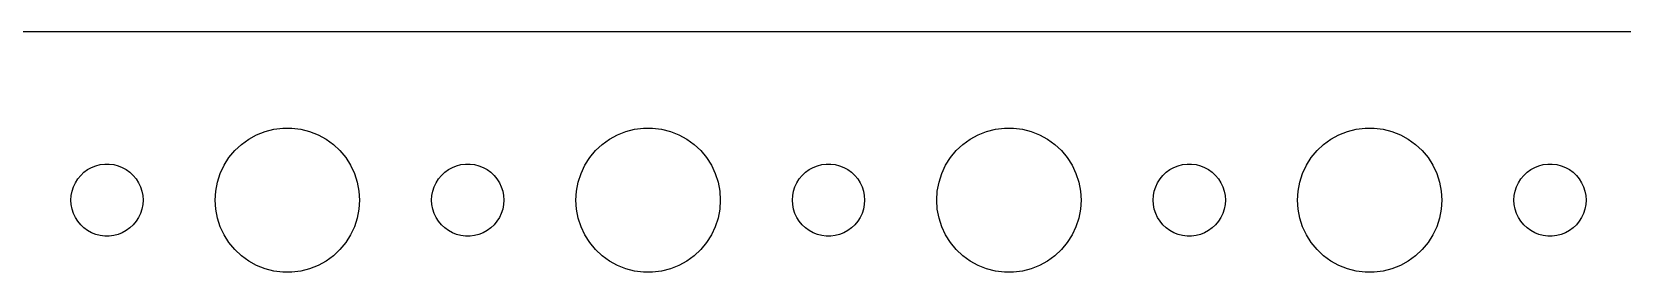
# Model space of a CAD drawing. Header units: metres. Extents: x -142 to 142, y -37 to 37.
# Drawn here: x -70.6 to -4.5, y 27 to 37 of the extents above; entities that cross this region are included whole.
import ezdxf

# ---------------------------------------------------------------- set-up
doc = ezdxf.new("R2010")
doc.units = ezdxf.units.M

msp = doc.modelspace()

# ---------------------------------------------------------------- linework, layer by layer
for p, q in [((137.314, 36.9901), (-137.314, 36.9901)), ((-61.9123, 32.3115), (-61.6075, 32.533)), ((-61.6075, 32.533), (-61.2773, 32.7145)), ((-61.2773, 32.7145), (-60.927, 32.8532)), ((-60.927, 32.8532), (-60.5621, 32.9469)), ((-60.5621, 32.9469), (-60.1884, 32.9941)), ((-60.1884, 32.9941), (-59.8116, 32.9941)), ((-59.8116, 32.9941), (-59.4379, 32.9469)), ((-59.4379, 32.9469), (-59.0729, 32.8532)), ((-59.0729, 32.8532), (-58.7227, 32.7145)), ((-58.7227, 32.7145), (-58.3925, 32.533)), ((-58.3925, 32.533), (-58.0877, 32.3115)), ((-46.9123, 32.3115), (-46.6075, 32.533)), ((-46.6075, 32.533), (-46.2773, 32.7145)), ((-46.2773, 32.7145), (-45.927, 32.8532)), ((-45.927, 32.8532), (-45.5621, 32.9469)), ((-45.5621, 32.9469), (-45.1884, 32.9941)), ((-45.1884, 32.9941), (-44.8116, 32.9941)), ((-44.8116, 32.9941), (-44.4379, 32.9469)), ((-44.4379, 32.9469), (-44.0729, 32.8532)), ((-44.0729, 32.8532), (-43.7227, 32.7145)), ((-43.7227, 32.7145), (-43.3925, 32.533)), ((-43.3925, 32.533), (-43.0877, 32.3115)), ((-31.9123, 32.3115), (-31.6075, 32.533)), ((-31.6075, 32.533), (-31.2773, 32.7145)), ((-31.2773, 32.7145), (-30.927, 32.8532)), ((-30.927, 32.8532), (-30.5621, 32.9469)), ((-30.5621, 32.9469), (-30.1884, 32.9941)), ((-30.1884, 32.9941), (-29.8116, 32.9941)), ((-29.8116, 32.9941), (-29.4379, 32.9469)), ((-29.4379, 32.9469), (-29.0729, 32.8532)), ((-29.0729, 32.8532), (-28.7227, 32.7145)), ((-28.7227, 32.7145), (-28.3925, 32.533)), ((-28.3925, 32.533), (-28.0877, 32.3115)), ((-16.9123, 32.3115), (-16.6075, 32.533)), ((-16.6075, 32.533), (-16.2773, 32.7145)), ((-16.2773, 32.7145), (-15.927, 32.8532)), ((-15.927, 32.8532), (-15.5621, 32.9469)), ((-15.5621, 32.9469), (-15.1884, 32.9941)), ((-15.1884, 32.9941), (-14.8116, 32.9941)), ((-14.8116, 32.9941), (-14.4379, 32.9469)), ((-14.4379, 32.9469), (-14.0729, 32.8532)), ((-14.0729, 32.8532), (-13.7227, 32.7145)), ((-13.7227, 32.7145), (-13.3925, 32.533)), ((-13.3925, 32.533), (-13.0877, 32.3115)), ((-62.6289, 31.4453), (-62.427, 31.7634)), ((-62.427, 31.7634), (-62.1869, 32.0536)), ((-62.1869, 32.0536), (-61.9123, 32.3115)), ((-58.0877, 32.3115), (-57.8131, 32.0536)), ((-57.8131, 32.0536), (-57.5729, 31.7634)), ((-57.5729, 31.7634), (-57.3711, 31.4453)), ((-47.6289, 31.4453), (-47.427, 31.7634)), ((-47.427, 31.7634), (-47.1869, 32.0536)), ((-47.1869, 32.0536), (-46.9123, 32.3115)), ((-43.0877, 32.3115), (-42.8131, 32.0536)), ((-42.8131, 32.0536), (-42.5729, 31.7634)), ((-42.5729, 31.7634), (-42.3711, 31.4453)), ((-32.6289, 31.4453), (-32.427, 31.7634)), ((-32.427, 31.7634), (-32.1869, 32.0536)), ((-32.1869, 32.0536), (-31.9123, 32.3115)), ((-28.0877, 32.3115), (-27.8131, 32.0536)), ((-27.8131, 32.0536), (-27.5729, 31.7634)), ((-27.5729, 31.7634), (-27.3711, 31.4453)), ((-17.6289, 31.4453), (-17.427, 31.7634)), ((-17.427, 31.7634), (-17.1869, 32.0536)), ((-17.1869, 32.0536), (-16.9123, 32.3115)), ((-13.0877, 32.3115), (-12.8131, 32.0536)), ((-12.8131, 32.0536), (-12.5729, 31.7634)), ((-12.5729, 31.7634), (-12.3711, 31.4453)), ((-68.5934, 31.0268), (-68.4561, 31.1558)), ((-68.4561, 31.1558), (-68.3037, 31.2665)), ((-68.3037, 31.2665), (-68.1387, 31.3572)), ((-68.1387, 31.3572), (-67.9635, 31.4266)), ((-67.9635, 31.4266), (-67.7811, 31.4734)), ((-67.7811, 31.4734), (-67.5942, 31.497)), ((-67.5942, 31.497), (-67.4058, 31.497)), ((-67.4058, 31.497), (-67.2189, 31.4734)), ((-67.2189, 31.4734), (-67.0365, 31.4266)), ((-67.0365, 31.4266), (-66.8613, 31.3572)), ((-66.8613, 31.3572), (-66.6963, 31.2665)), ((-66.6963, 31.2665), (-66.5439, 31.1558)), ((-66.5439, 31.1558), (-66.4065, 31.0268)), ((-62.9057, 30.7461), (-62.7893, 31.1044)), ((-62.7893, 31.1044), (-62.6289, 31.4453)), ((-57.3711, 31.4453), (-57.2107, 31.1044)), ((-57.2107, 31.1044), (-57.0942, 30.7461)), ((-53.5934, 31.0268), (-53.4561, 31.1558)), ((-53.4561, 31.1558), (-53.3037, 31.2665)), ((-53.3037, 31.2665), (-53.1387, 31.3572)), ((-53.1387, 31.3572), (-52.9635, 31.4266)), ((-52.9635, 31.4266), (-52.7811, 31.4734)), ((-52.7811, 31.4734), (-52.5942, 31.497)), ((-52.5942, 31.497), (-52.4058, 31.497)), ((-52.4058, 31.497), (-52.2189, 31.4734)), ((-52.2189, 31.4734), (-52.0365, 31.4266)), ((-52.0365, 31.4266), (-51.8613, 31.3572)), ((-51.8613, 31.3572), (-51.6963, 31.2665)), ((-51.6963, 31.2665), (-51.5439, 31.1558)), ((-51.5439, 31.1558), (-51.4065, 31.0268)), ((-47.9057, 30.7461), (-47.7893, 31.1044)), ((-47.7893, 31.1044), (-47.6289, 31.4453)), ((-42.3711, 31.4453), (-42.2107, 31.1044)), ((-42.2107, 31.1044), (-42.0942, 30.7461)), ((-38.5934, 31.0268), (-38.4561, 31.1558)), ((-38.4561, 31.1558), (-38.3037, 31.2665)), ((-38.3037, 31.2665), (-38.1387, 31.3572)), ((-38.1387, 31.3572), (-37.9635, 31.4266)), ((-37.9635, 31.4266), (-37.7811, 31.4734)), ((-37.7811, 31.4734), (-37.5942, 31.497)), ((-37.5942, 31.497), (-37.4058, 31.497)), ((-37.4058, 31.497), (-37.2189, 31.4734)), ((-37.2189, 31.4734), (-37.0365, 31.4266)), ((-37.0365, 31.4266), (-36.8613, 31.3572)), ((-36.8613, 31.3572), (-36.6963, 31.2665)), ((-36.6963, 31.2665), (-36.5439, 31.1558)), ((-36.5439, 31.1558), (-36.4065, 31.0268)), ((-32.9057, 30.7461), (-32.7893, 31.1044)), ((-32.7893, 31.1044), (-32.6289, 31.4453)), ((-27.3711, 31.4453), (-27.2107, 31.1044)), ((-27.2107, 31.1044), (-27.0942, 30.7461)), ((-23.5934, 31.0268), (-23.4561, 31.1558)), ((-23.4561, 31.1558), (-23.3037, 31.2665)), ((-23.3037, 31.2665), (-23.1387, 31.3572)), ((-23.1387, 31.3572), (-22.9635, 31.4266)), ((-22.9635, 31.4266), (-22.7811, 31.4734)), ((-22.7811, 31.4734), (-22.5942, 31.497)), ((-22.5942, 31.497), (-22.4058, 31.497)), ((-22.4058, 31.497), (-22.2189, 31.4734)), ((-22.2189, 31.4734), (-22.0365, 31.4266)), ((-22.0365, 31.4266), (-21.8613, 31.3572)), ((-21.8613, 31.3572), (-21.6963, 31.2665)), ((-21.6963, 31.2665), (-21.5439, 31.1558)), ((-21.5439, 31.1558), (-21.4065, 31.0268)), ((-17.9057, 30.7461), (-17.7893, 31.1044)), ((-17.7893, 31.1044), (-17.6289, 31.4453)), ((-12.3711, 31.4453), (-12.2107, 31.1044)), ((-12.2107, 31.1044), (-12.0942, 30.7461)), ((-8.59344, 31.0268), (-8.45613, 31.1558)), ((-8.45613, 31.1558), (-8.30373, 31.2665)), ((-8.30373, 31.2665), (-8.13866, 31.3572)), ((-8.13866, 31.3572), (-7.96352, 31.4266)), ((-7.96352, 31.4266), (-7.78107, 31.4734)), ((-7.78107, 31.4734), (-7.59418, 31.497)), ((-7.59418, 31.497), (-7.40581, 31.497)), ((-7.40581, 31.497), (-7.21892, 31.4734)), ((-7.21892, 31.4734), (-7.03647, 31.4266)), ((-7.03647, 31.4266), (-6.86133, 31.3572)), ((-6.86133, 31.3572), (-6.69626, 31.2665)), ((-6.69626, 31.2665), (-6.54385, 31.1558)), ((-6.54385, 31.1558), (-6.40654, 31.0268)), ((-68.9529, 30.373), (-68.8947, 30.5522)), ((-68.8947, 30.5522), (-68.8145, 30.7226)), ((-68.8145, 30.7226), (-68.7135, 30.8817)), ((-68.7135, 30.8817), (-68.5934, 31.0268)), ((-66.4065, 31.0268), (-66.2865, 30.8817)), ((-66.2865, 30.8817), (-66.1855, 30.7226)), ((-66.1855, 30.7226), (-66.1053, 30.5522)), ((-66.1053, 30.5522), (-66.0471, 30.373)), ((-62.9763, 30.376), (-62.9057, 30.7461)), ((-57.0942, 30.7461), (-57.0237, 30.376)), ((-53.9529, 30.373), (-53.8947, 30.5522)), ((-53.8947, 30.5522), (-53.8145, 30.7226)), ((-53.8145, 30.7226), (-53.7135, 30.8817)), ((-53.7135, 30.8817), (-53.5934, 31.0268)), ((-51.4065, 31.0268), (-51.2865, 30.8817)), ((-51.2865, 30.8817), (-51.1855, 30.7226)), ((-51.1855, 30.7226), (-51.1053, 30.5522)), ((-51.1053, 30.5522), (-51.0471, 30.373)), ((-47.9763, 30.376), (-47.9057, 30.7461)), ((-42.0942, 30.7461), (-42.0237, 30.376)), ((-38.9529, 30.373), (-38.8947, 30.5522)), ((-38.8947, 30.5522), (-38.8145, 30.7226)), ((-38.8145, 30.7226), (-38.7135, 30.8817)), ((-38.7135, 30.8817), (-38.5934, 31.0268)), ((-36.4065, 31.0268), (-36.2865, 30.8817)), ((-36.2865, 30.8817), (-36.1855, 30.7226)), ((-36.1855, 30.7226), (-36.1053, 30.5522)), ((-36.1053, 30.5522), (-36.0471, 30.373)), ((-32.9763, 30.376), (-32.9057, 30.7461)), ((-27.0942, 30.7461), (-27.0237, 30.376)), ((-23.9529, 30.373), (-23.8947, 30.5522)), ((-23.8947, 30.5522), (-23.8145, 30.7226)), ((-23.8145, 30.7226), (-23.7135, 30.8817)), ((-23.7135, 30.8817), (-23.5934, 31.0268)), ((-21.4065, 31.0268), (-21.2865, 30.8817)), ((-21.2865, 30.8817), (-21.1855, 30.7226)), ((-21.1855, 30.7226), (-21.1053, 30.5522)), ((-21.1053, 30.5522), (-21.0471, 30.373)), ((-17.9763, 30.376), (-17.9057, 30.7461)), ((-12.0942, 30.7461), (-12.0237, 30.376)), ((-8.95287, 30.373), (-8.89465, 30.5522)), ((-8.89465, 30.5522), (-8.81445, 30.7226)), ((-8.81445, 30.7226), (-8.71352, 30.8817)), ((-8.71352, 30.8817), (-8.59344, 31.0268)), ((-6.40654, 31.0268), (-6.28647, 30.8817)), ((-6.28647, 30.8817), (-6.18553, 30.7226)), ((-6.18553, 30.7226), (-6.10533, 30.5522)), ((-6.10533, 30.5522), (-6.04712, 30.373)), ((-69, 30), (-68.9882, 30.188)), ((-68.9882, 29.812), (-69, 30)), ((-68.9882, 30.188), (-68.9529, 30.373)), ((-68.9529, 29.627), (-68.9882, 29.812)), ((-66.0471, 30.373), (-66.0118, 30.188)), ((-66.0118, 29.812), (-66.0471, 29.627)), ((-66.0118, 30.188), (-66, 30)), ((-66, 30), (-66.0118, 29.812)), ((-63, 30), (-62.9763, 30.376)), ((-62.9763, 29.624), (-63, 30)), ((-57.0237, 30.376), (-57, 30)), ((-57, 30), (-57.0237, 29.624)), ((-54, 30), (-53.9882, 30.188)), ((-53.9882, 29.812), (-54, 30)), ((-53.9882, 30.188), (-53.9529, 30.373)), ((-53.9529, 29.627), (-53.9882, 29.812)), ((-51.0471, 30.373), (-51.0118, 30.188)), ((-51.0118, 29.812), (-51.0471, 29.627)), ((-51.0118, 30.188), (-51, 30)), ((-51, 30), (-51.0118, 29.812)), ((-48, 30), (-47.9763, 30.376)), ((-47.9763, 29.624), (-48, 30)), ((-42.0237, 30.376), (-42, 30)), ((-42, 30), (-42.0237, 29.624)), ((-39, 30), (-38.9882, 30.188)), ((-38.9882, 29.812), (-39, 30)), ((-38.9882, 30.188), (-38.9529, 30.373)), ((-38.9529, 29.627), (-38.9882, 29.812)), ((-36.0471, 30.373), (-36.0118, 30.188)), ((-36.0118, 29.812), (-36.0471, 29.627)), ((-36.0118, 30.188), (-36, 30)), ((-36, 30), (-36.0118, 29.812)), ((-33, 30), (-32.9763, 30.376)), ((-32.9763, 29.624), (-33, 30)), ((-27.0237, 30.376), (-27, 30)), ((-27, 30), (-27.0237, 29.624)), ((-24, 30), (-23.9882, 30.188)), ((-23.9882, 29.812), (-24, 30)), ((-23.9882, 30.188), (-23.9529, 30.373)), ((-23.9529, 29.627), (-23.9882, 29.812)), ((-21.0471, 30.373), (-21.0118, 30.188)), ((-21.0118, 29.812), (-21.0471, 29.627)), ((-21.0118, 30.188), (-21, 30)), ((-21, 30), (-21.0118, 29.812)), ((-18, 30), (-17.9763, 30.376)), ((-17.9763, 29.624), (-18, 30)), ((-12.0237, 30.376), (-12, 30)), ((-12, 30), (-12.0237, 29.624)), ((-9, 30), (-8.98816, 30.188)), ((-8.98816, 29.812), (-9, 30)), ((-8.98816, 30.188), (-8.95287, 30.373)), ((-8.95287, 29.627), (-8.98816, 29.812)), ((-6.04712, 30.373), (-6.01183, 30.188)), ((-6.01183, 29.812), (-6.04712, 29.627)), ((-6.01183, 30.188), (-6, 30)), ((-6, 30), (-6.01183, 29.812)), ((-68.8947, 29.4478), (-68.9529, 29.627)), ((-68.8145, 29.2774), (-68.8947, 29.4478)), ((-68.7135, 29.1183), (-68.8145, 29.2774)), ((-68.5934, 28.9732), (-68.7135, 29.1183)), ((-66.2865, 29.1183), (-66.4065, 28.9732)), ((-66.1855, 29.2774), (-66.2865, 29.1183)), ((-66.1053, 29.4478), (-66.1855, 29.2774)), ((-66.0471, 29.627), (-66.1053, 29.4478)), ((-62.9057, 29.2539), (-62.9763, 29.624)), ((-62.7893, 28.8956), (-62.9057, 29.2539)), ((-57.0942, 29.2539), (-57.2107, 28.8956)), ((-57.0237, 29.624), (-57.0942, 29.2539)), ((-53.8947, 29.4478), (-53.9529, 29.627)), ((-53.8145, 29.2774), (-53.8947, 29.4478)), ((-53.7135, 29.1183), (-53.8145, 29.2774)), ((-53.5934, 28.9732), (-53.7135, 29.1183)), ((-51.2865, 29.1183), (-51.4065, 28.9732)), ((-51.1855, 29.2774), (-51.2865, 29.1183)), ((-51.1053, 29.4478), (-51.1855, 29.2774)), ((-51.0471, 29.627), (-51.1053, 29.4478)), ((-47.9057, 29.2539), (-47.9763, 29.624)), ((-47.7893, 28.8956), (-47.9057, 29.2539)), ((-42.0942, 29.2539), (-42.2107, 28.8956)), ((-42.0237, 29.624), (-42.0942, 29.2539)), ((-38.8947, 29.4478), (-38.9529, 29.627)), ((-38.8145, 29.2774), (-38.8947, 29.4478)), ((-38.7135, 29.1183), (-38.8145, 29.2774)), ((-38.5934, 28.9732), (-38.7135, 29.1183)), ((-36.2865, 29.1183), (-36.4065, 28.9732)), ((-36.1855, 29.2774), (-36.2865, 29.1183)), ((-36.1053, 29.4478), (-36.1855, 29.2774)), ((-36.0471, 29.627), (-36.1053, 29.4478)), ((-32.9057, 29.2539), (-32.9763, 29.624)), ((-32.7893, 28.8956), (-32.9057, 29.2539)), ((-27.0942, 29.2539), (-27.2107, 28.8956)), ((-27.0237, 29.624), (-27.0942, 29.2539)), ((-23.8947, 29.4478), (-23.9529, 29.627)), ((-23.8145, 29.2774), (-23.8947, 29.4478)), ((-23.7135, 29.1183), (-23.8145, 29.2774)), ((-23.5934, 28.9732), (-23.7135, 29.1183)), ((-21.2865, 29.1183), (-21.4065, 28.9732)), ((-21.1855, 29.2774), (-21.2865, 29.1183)), ((-21.1053, 29.4478), (-21.1855, 29.2774)), ((-21.0471, 29.627), (-21.1053, 29.4478)), ((-17.9057, 29.2539), (-17.9763, 29.624)), ((-17.7893, 28.8956), (-17.9057, 29.2539)), ((-12.0942, 29.2539), (-12.2107, 28.8956)), ((-12.0237, 29.624), (-12.0942, 29.2539)), ((-8.89465, 29.4478), (-8.95287, 29.627)), ((-8.81445, 29.2774), (-8.89465, 29.4478)), ((-8.71352, 29.1183), (-8.81445, 29.2774)), ((-8.59344, 28.9732), (-8.71352, 29.1183)), ((-6.28647, 29.1183), (-6.40654, 28.9732)), ((-6.18553, 29.2774), (-6.28647, 29.1183)), ((-6.10533, 29.4478), (-6.18553, 29.2774)), ((-6.04712, 29.627), (-6.10533, 29.4478)), ((-68.4561, 28.8442), (-68.5934, 28.9732)), ((-68.3037, 28.7335), (-68.4561, 28.8442)), ((-68.1387, 28.6427), (-68.3037, 28.7335)), ((-67.9635, 28.5734), (-68.1387, 28.6427)), ((-67.7811, 28.5266), (-67.9635, 28.5734)), ((-67.5942, 28.503), (-67.7811, 28.5266)), ((-67.4058, 28.503), (-67.5942, 28.503)), ((-67.2189, 28.5266), (-67.4058, 28.503)), ((-67.0365, 28.5734), (-67.2189, 28.5266)), ((-66.8613, 28.6427), (-67.0365, 28.5734)), ((-66.6963, 28.7335), (-66.8613, 28.6427)), ((-66.5439, 28.8442), (-66.6963, 28.7335)), ((-66.4065, 28.9732), (-66.5439, 28.8442)), ((-62.6289, 28.5547), (-62.7893, 28.8956)), ((-62.427, 28.2366), (-62.6289, 28.5547)), ((-57.3711, 28.5547), (-57.5729, 28.2366)), ((-57.2107, 28.8956), (-57.3711, 28.5547)), ((-53.4561, 28.8442), (-53.5934, 28.9732)), ((-53.3037, 28.7335), (-53.4561, 28.8442)), ((-53.1387, 28.6427), (-53.3037, 28.7335)), ((-52.9635, 28.5734), (-53.1387, 28.6427)), ((-52.7811, 28.5266), (-52.9635, 28.5734)), ((-52.5942, 28.503), (-52.7811, 28.5266)), ((-52.4058, 28.503), (-52.5942, 28.503)), ((-52.2189, 28.5266), (-52.4058, 28.503)), ((-52.0365, 28.5734), (-52.2189, 28.5266)), ((-51.8613, 28.6427), (-52.0365, 28.5734)), ((-51.6963, 28.7335), (-51.8613, 28.6427)), ((-51.5439, 28.8442), (-51.6963, 28.7335)), ((-51.4065, 28.9732), (-51.5439, 28.8442)), ((-47.6289, 28.5547), (-47.7893, 28.8956)), ((-47.427, 28.2366), (-47.6289, 28.5547)), ((-42.3711, 28.5547), (-42.5729, 28.2366)), ((-42.2107, 28.8956), (-42.3711, 28.5547)), ((-38.4561, 28.8442), (-38.5934, 28.9732)), ((-38.3037, 28.7335), (-38.4561, 28.8442)), ((-38.1387, 28.6427), (-38.3037, 28.7335)), ((-37.9635, 28.5734), (-38.1387, 28.6427)), ((-37.7811, 28.5266), (-37.9635, 28.5734)), ((-37.5942, 28.503), (-37.7811, 28.5266)), ((-37.4058, 28.503), (-37.5942, 28.503)), ((-37.2189, 28.5266), (-37.4058, 28.503)), ((-37.0365, 28.5734), (-37.2189, 28.5266)), ((-36.8613, 28.6427), (-37.0365, 28.5734)), ((-36.6963, 28.7335), (-36.8613, 28.6427)), ((-36.5439, 28.8442), (-36.6963, 28.7335)), ((-36.4065, 28.9732), (-36.5439, 28.8442)), ((-32.6289, 28.5547), (-32.7893, 28.8956)), ((-32.427, 28.2366), (-32.6289, 28.5547)), ((-27.3711, 28.5547), (-27.5729, 28.2366)), ((-27.2107, 28.8956), (-27.3711, 28.5547)), ((-23.4561, 28.8442), (-23.5934, 28.9732)), ((-23.3037, 28.7335), (-23.4561, 28.8442)), ((-23.1387, 28.6427), (-23.3037, 28.7335)), ((-22.9635, 28.5734), (-23.1387, 28.6427)), ((-22.7811, 28.5266), (-22.9635, 28.5734)), ((-22.5942, 28.503), (-22.7811, 28.5266)), ((-22.4058, 28.503), (-22.5942, 28.503)), ((-22.2189, 28.5266), (-22.4058, 28.503)), ((-22.0365, 28.5734), (-22.2189, 28.5266)), ((-21.8613, 28.6427), (-22.0365, 28.5734)), ((-21.6963, 28.7335), (-21.8613, 28.6427)), ((-21.5439, 28.8442), (-21.6963, 28.7335)), ((-21.4065, 28.9732), (-21.5439, 28.8442)), ((-17.6289, 28.5547), (-17.7893, 28.8956)), ((-17.427, 28.2366), (-17.6289, 28.5547)), ((-12.3711, 28.5547), (-12.5729, 28.2366)), ((-12.2107, 28.8956), (-12.3711, 28.5547)), ((-8.45613, 28.8442), (-8.59344, 28.9732)), ((-8.30373, 28.7335), (-8.45613, 28.8442)), ((-8.13866, 28.6427), (-8.30373, 28.7335)), ((-7.96352, 28.5734), (-8.13866, 28.6427)), ((-7.78107, 28.5266), (-7.96352, 28.5734)), ((-7.59418, 28.503), (-7.78107, 28.5266)), ((-7.40581, 28.503), (-7.59418, 28.503)), ((-7.21892, 28.5266), (-7.40581, 28.503)), ((-7.03647, 28.5734), (-7.21892, 28.5266)), ((-6.86133, 28.6427), (-7.03647, 28.5734)), ((-6.69626, 28.7335), (-6.86133, 28.6427)), ((-6.54385, 28.8442), (-6.69626, 28.7335)), ((-6.40654, 28.9732), (-6.54385, 28.8442)), ((-62.1869, 27.9464), (-62.427, 28.2366)), ((-61.9123, 27.6884), (-62.1869, 27.9464)), ((-57.8131, 27.9464), (-58.0877, 27.6884)), ((-57.5729, 28.2366), (-57.8131, 27.9464)), ((-47.1869, 27.9464), (-47.427, 28.2366)), ((-46.9123, 27.6884), (-47.1869, 27.9464)), ((-42.8131, 27.9464), (-43.0877, 27.6884)), ((-42.5729, 28.2366), (-42.8131, 27.9464)), ((-32.1869, 27.9464), (-32.427, 28.2366)), ((-31.9123, 27.6884), (-32.1869, 27.9464)), ((-27.8131, 27.9464), (-28.0877, 27.6884)), ((-27.5729, 28.2366), (-27.8131, 27.9464)), ((-17.1869, 27.9464), (-17.427, 28.2366)), ((-16.9123, 27.6884), (-17.1869, 27.9464)), ((-12.8131, 27.9464), (-13.0877, 27.6884)), ((-12.5729, 28.2366), (-12.8131, 27.9464)), ((-61.6075, 27.467), (-61.9123, 27.6884)), ((-61.2773, 27.2855), (-61.6075, 27.467)), ((-60.927, 27.1468), (-61.2773, 27.2855)), ((-60.5621, 27.0531), (-60.927, 27.1468)), ((-59.0729, 27.1468), (-59.4379, 27.0531)), ((-58.7227, 27.2855), (-59.0729, 27.1468)), ((-58.3925, 27.467), (-58.7227, 27.2855)), ((-58.0877, 27.6884), (-58.3925, 27.467)), ((-46.6075, 27.467), (-46.9123, 27.6884)), ((-46.2773, 27.2855), (-46.6075, 27.467)), ((-45.927, 27.1468), (-46.2773, 27.2855)), ((-45.5621, 27.0531), (-45.927, 27.1468)), ((-44.0729, 27.1468), (-44.4379, 27.0531)), ((-43.7227, 27.2855), (-44.0729, 27.1468)), ((-43.3925, 27.467), (-43.7227, 27.2855)), ((-43.0877, 27.6884), (-43.3925, 27.467)), ((-31.6075, 27.467), (-31.9123, 27.6884)), ((-31.2773, 27.2855), (-31.6075, 27.467)), ((-30.927, 27.1468), (-31.2773, 27.2855)), ((-30.5621, 27.0531), (-30.927, 27.1468)), ((-29.0729, 27.1468), (-29.4379, 27.0531)), ((-28.7227, 27.2855), (-29.0729, 27.1468)), ((-28.3925, 27.467), (-28.7227, 27.2855)), ((-28.0877, 27.6884), (-28.3925, 27.467)), ((-16.6075, 27.467), (-16.9123, 27.6884)), ((-16.2773, 27.2855), (-16.6075, 27.467)), ((-15.927, 27.1468), (-16.2773, 27.2855)), ((-15.5621, 27.0531), (-15.927, 27.1468)), ((-14.0729, 27.1468), (-14.4379, 27.0531)), ((-13.7227, 27.2855), (-14.0729, 27.1468)), ((-13.3925, 27.467), (-13.7227, 27.2855)), ((-13.0877, 27.6884), (-13.3925, 27.467)), ((-60.1884, 27.0059), (-60.5621, 27.0531)), ((-59.8116, 27.0059), (-60.1884, 27.0059)), ((-59.4379, 27.0531), (-59.8116, 27.0059)), ((-45.1884, 27.0059), (-45.5621, 27.0531)), ((-44.8116, 27.0059), (-45.1884, 27.0059)), ((-44.4379, 27.0531), (-44.8116, 27.0059)), ((-30.1884, 27.0059), (-30.5621, 27.0531)), ((-29.8116, 27.0059), (-30.1884, 27.0059)), ((-29.4379, 27.0531), (-29.8116, 27.0059)), ((-15.1884, 27.0059), (-15.5621, 27.0531)), ((-14.8116, 27.0059), (-15.1884, 27.0059)), ((-14.4379, 27.0531), (-14.8116, 27.0059))]:
    msp.add_line(p, q)

doc.saveas('drawing.dxf')
